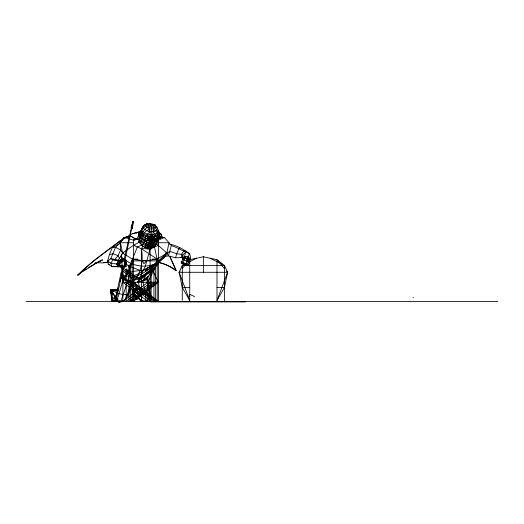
<?xml version="1.0" encoding="UTF-8"?>
<svg xmlns="http://www.w3.org/2000/svg" width="524" height="524" viewBox="0 0 524 524"><rect width="100%" height="100%" fill="white"/><g stroke="black" fill="none" stroke-linecap="round" stroke-linejoin="round"><path stroke-width="0.79" d="M121.11 260.179L122 259.059L121.974 266.834L121.037 267.129L120.212 266.683L119.452 262.386L120.219 259.839L122 259.059L124.745 259.367L125.957 259.95L125.957 261.004L124.745 261.581L125.957 262.17M131.786 260.887L158.412 260.887L147.873 282.226L122.885 301.398L122.885 276.751L122.361 271.327M186.983 264.594L186.38 264.325L186.295 265.341L187.245 265.773L189.695 262.544L189.721 260.598L190.657 257.566L189.564 253.564C183.459 249.601 176.837 245.252 169.547 244.302M117.985 290.198L110.95 289.562L110.878 293.558L111.815 300.861L114.494 301.169M138.48 294.115L134.399 291.03L137.622 289.72C135.834 288.429 133.777 291.685 133.26 293.126L140.674 300.769L143.792 301.608L145.934 301.228L149.006 299.577L149.104 296.558L149.91 293.302L147.539 278.244L147.866 276.757L159.63 261.836L165.302 256.38L166.894 252.994L169.01 242.743L164.418 237.562L162.034 237.189M146.766 248.186C143.249 247.302 140.805 244.354 138.742 241.551L139.941 236.678L139.692 238.132L146.366 241.819L147.499 247.656L150.46 247.924L153.191 246.915L152.805 244.721L153.172 243.47L157.469 240.005L157.731 238.499L154.973 240.523M149.006 299.577L149.294 293.872L146.871 279.534L147.965 276.679L144.532 279.312M117.409 290.139L112.188 289.438L112.28 300.815L114.723 301.143L115.483 299.761M140.543 232.708C141.198 227.999 144.375 223.244 149.654 223.368C154.18 230.848 150.015 240.758 149.229 248.769L150.951 238.787L151.397 238.78M149.654 223.368L155.242 225.071C159.997 229.263 159.794 239.036 152.392 239.999L150.165 248.789L147.264 249.005L147.67 246.673M158.51 233.049L157.79 235.433C152.622 238.898 144.526 237.542 140.681 232.689C141.323 229.165 143.235 225.772 146.51 223.931L147.637 224.259L149.209 227.062L150.06 231.765L150.231 237.254L148.954 238.918L149.242 240.988L148.292 248.749M152.392 239.999L153.073 238.996L152.058 237.293C153.656 233.35 153.427 228.615 153.015 224.364L152.576 224.049M154.501 240.902L155.235 245.88L153.545 247.524L150.165 248.789L151.102 249.083L151.502 246.745M122 259.059L121.974 259.406L123.356 259.649M149.307 239.94L147.185 239.219L141.749 235.486L141.532 234.745L142.161 232.925L144.703 229.466L147.008 227.573L151.305 226.807L155.3 227.744L158.019 231.975L158.372 235.734L156.44 238.04L151.331 247.734L147.499 247.656L145.03 246.752L144.467 247.341M171.676 244.387L168.414 255.869L165.302 256.38L149.458 268.504M158.412 242.743L169.01 242.743L171.571 245.697C177.918 247.701 183.407 251.454 189.564 253.564C187.5 257.081 188.214 261.993 184.992 264.751L184.965 263.408L183.931 264.273L182.974 263.834L183.066 262.819M131.956 227.914L132.343 226.558M132.061 227.953L133.109 221.528C133.672 226.08 130.083 231.975 132.513 227.429M138.853 296.532L138.729 297.933L141.677 300.553L145.934 301.228L145.633 294.521L142.757 280.654L146.871 279.534L147.539 278.244L146.74 277.307M155.235 245.88L156.833 243.739L157.495 241.931L157.469 240.005M132.919 281.716L128.393 294.691L124.666 300.553L119.603 302.263L117.022 300.658L112.162 292.431L112.28 291.39L113.551 290.067L116.033 289.746L117.566 290.296M147.565 267.882L147.355 269.952M158.425 231.994L157.095 238.964L155.15 240.418M161.15 235.191L161.241 234.444L161.962 236.448L161.516 237.431L157.429 239.409M183.57 264.109L184.605 263.245L184.631 264.587L185.588 265.02L186.623 264.162L186.649 265.504L188.391 261.967L189.721 260.598L187.723 258.849L183.492 257.769L182.745 258.332L182.627 259.301L189.695 262.544L189.04 261.266M145.711 271.085L145.993 268.727M112.044 300.835L111.062 289.431L111.985 293.447L112.961 292.942L112.28 291.39L111.985 293.447L110.878 293.558L111.062 289.431L117.854 290.348M131.38 227.829C131.838 223.643 131.59 229.892 131.328 227.219M154.292 231.47L150.06 231.765L146.32 235.197L147.755 237.012L146.681 242.684L153.853 242.822L154.587 238.793L154.403 237.149L155.674 235.381L157.717 234.379L155.89 230.842L153.316 228.936L149.779 228.864L147.008 227.573L145.187 224.868L150.368 224.062L155.242 225.071L155.3 227.744L153.316 228.936L154.292 231.47L155.89 230.842L157.56 228.477L155.595 226.492C150.421 223.964 143.039 225.818 141.133 231.647L143.537 234.097L148.272 236.226M140.799 232.663L141.729 228.654M188.391 261.967L188.738 259.727L189.583 258.325M148.174 267.561L147.892 269.585M140.144 235.486L140.36 234.163M138.88 234.379L139.423 231.7L139.764 233.946L139.188 237.058L140.275 237.077L140.458 235.997L140.334 235.433L139.246 235.407L138.729 234.071L138.532 235.197L139.188 237.058M139.391 232.636L138.729 235.263L139.089 236.291L139.489 232.931M139.351 232.086L139.423 231.7M138.821 236.317L138.912 235.78M139.62 232.846L139.685 232.453L140.773 232.473L140.334 235.433M139.921 236.809L139.43 239.645L147.133 244.21L152.877 244.322L153.172 243.47M140.681 232.689L141.447 229.702M140.177 236.317L140.445 234.785L140.622 235.296L139.535 235.269L138.84 233.285M158.268 232.466L158.137 232.093L159.067 232.361C160.075 231.752 159.774 235.014 159.538 235.676L158.163 235.787C158.949 235.073 157.848 231.392 158.464 234.025M158.53 233.219L158.333 232.073M159.538 235.676L158.163 235.787L158.104 237.431L159.191 237.457L159.25 235.813L159.093 236.691M159.355 232.492L159.42 232.099L158.137 232.093L158.667 233.599L158.451 235.649L158.274 235.138M159.617 233.246L159.689 232.853L158.602 232.826L158.667 233.599L159.755 233.619L159.224 232.112M132.205 225.726L124.64 261.862M131.747 228.844L132.041 225.7L131.314 228.759L132.146 225.746M150.257 266.441L150.047 268.098M116.171 295.909L118.129 288.03M114.638 296.649L113.505 300.979M149.458 268.098L149.74 266.716M224.567 268.701L216.988 259.727L216.988 300.507L224.449 287.447L227.599 272.29L224.449 265.426L216.988 259.727L203.364 256.753L189.734 259.727L189.734 300.507L182.273 287.447L179.11 272.29L182.273 265.426L184.14 263.998M123.585 266.611L115.863 301.398L115.182 301.254L114.822 301.143L122.544 266.356M123.952 260.028L131.524 227.645M182.745 258.332L184.631 256.347L185.581 252.299L182.693 255.037L182.719 258.384L183.492 257.769L181.645 261.902L181.677 263.245L182.837 262.445L184.055 259.996L184.743 257.913L184.631 256.347L188.398 256.747L190.238 259.19L189.282 260.264M122.347 271.157L122.786 276.751L127.994 281.087L133.201 282.226C141.159 273.358 143.681 260.186 141.342 248.697L143.039 246.254M158.314 230.73L157.37 233.108C152.425 236.075 145.351 234.759 141.677 230.396L142.305 227.403L143.989 226.434M133.423 260.887L122.885 282.226L147.873 301.398L147.873 276.757L144.48 280.196L147.965 276.679L142.711 281.087L137.543 282.226L145.351 266.179L150.106 248.697L141.342 248.697L133.423 245.324L122.564 252.994L119.479 258.496L117.854 259.943M129.015 236.94L123.454 238.066L118.863 244.217L112.313 247.557L109.359 254.736L107.61 261.122L108.226 264.188L111.985 266.664L119.944 266.526L121.037 267.129M119.78 282.01L120.605 278.997M156.499 243.817L166.894 252.994L168.414 255.869L175.547 257.795L176.706 253.747L178.867 248.736L179.876 247.767M122.734 271.301L123.173 279.534L117.022 300.658L116.498 298.045M140.707 232.165L141.035 231.077M139.875 238.191L140.216 237.103M131.314 228.759L131.17 227.219L133.011 221.482M133.109 221.528L131.275 227.259L131.419 228.798M131.485 227.874L131.688 226.46M127.994 280.654L120.887 301.228L119.603 302.263M131.714 281.624L127.168 294.861L124.666 300.553L120.887 301.228L117.317 299.577L116.557 297.763M141.749 245.088L137.281 247.014L130.797 263.637L128.858 266.048L129.965 272.349L127.994 281.087L135.605 279.364L139.148 279.364L152.399 270.901M122.858 269.454L136.378 278.447L139.659 278.447C146.026 272.709 155.235 268.255 157.076 259.105L154.528 247.014L158.412 245.324L158.372 240.149M186.007 263.88L185.588 265.02L186.636 264.168L186.649 265.504M216.988 300.507L227.599 272.29L226.591 271.098M127.306 280.491L123.173 279.534L120.808 278.244L121.358 276.836L121.26 272.899M128.216 237.562L125.04 237.562L115.568 247.335L110.787 258.686L107.61 261.122L110.819 263.127L111.985 266.664L117.684 266.801L119.826 265.485L122.013 265.249L124.745 265.347L125.957 266.074L124.745 266.651L117.684 266.801L116.859 264.07L118.221 260.998L120.219 259.839L119.452 262.386L119.76 263.703M161.772 236.514L160.265 238.165L157.344 239.265M181.507 261.843L181.317 263.081L182.273 263.52L183.302 262.655M181.815 261.98L181.317 263.081L181.291 261.745L182.11 262.111M181.677 263.245L182.175 262.144M182.273 263.52L182.837 262.445L183.931 264.273L184.428 263.166M186.295 265.341L186.793 264.24M187.749 264.672L187.245 265.773L187.088 264.371M145.738 225.235L146.51 223.931L145.705 224.868L144.238 225.202L143.124 226.768L143.196 228.189L146.569 230.652L148.639 231.359L149.779 228.864C146.727 230.318 143.321 232.643 142.888 236.285L142.757 238.682L144.67 240.706L142.227 245.618M112.929 291.416L113.551 290.067L116.033 289.746L117.527 290.322M122.42 259.793L120.978 256.38L122.564 252.994L120.448 242.743L133.423 242.743M142.711 281.087L147.336 272.349L155.268 267.161M137.065 289.294L134.878 290.414L133.26 293.126L138.716 297.848L140.674 300.769L141.677 300.553L141.087 294.861L138.277 281.663M158.805 262.576C176.601 266.107 180.8 281.08 169.986 256.675M112.162 292.431L113.551 290.067L117.461 290.257L113.957 290.689L112.162 292.431L115.843 296.774M149.392 232.872L150.06 231.765L148.639 231.359M140.308 231.732L140.439 232.112L140.511 231.719L139.22 231.713L139.751 233.219L140.838 233.239L140.511 231.719L140.386 232.649M145.03 246.752L146.17 244.584L146.366 241.819L145.096 239.802L144.86 237.804L146.32 235.197L149.943 236.18L152.694 236.232L155.674 235.381L156.44 238.04L150.611 240.771C147.847 238.348 143.491 238.079 141.532 234.745M120.415 240.64L94.53 260.146L84.842 268.347L77.794 275.087L81.22 272.421L94.287 264.43L95.001 263.31M139.135 240.896L147.316 245.468L148.744 245.704L152.268 245.566L152.805 244.721L156.362 242.533L157.331 241.256M158.425 235.079L157.947 235.807L158.065 237.804L154.259 240.844C149.163 241.623 143.249 240.411 140.032 236.147M88.052 267.803L94.163 264.266L94.923 263.12M117.684 266.801L119.642 263.932L122.027 261.777L125.957 261.771L125.957 262.825L124.745 263.402L125.957 263.991M124.745 266.467L125.957 266.467L124.745 267.043L125.957 266.467L125.957 265.413L124.745 265.347L125.957 263.592L124.745 263.009L125.957 262.426L124.745 261.869M138.742 241.551L139.508 240.562M119.636 260.513L113.105 259.74L110.819 263.127L116.859 264.07L119.452 262.386L122.027 261.777L113.105 259.74L110.787 258.686L115.077 259.308L118.051 255.614L120.664 250.033L120.448 242.743L119.387 243.726M189.734 300.507L179.11 272.29L180.125 271.098M182.149 268.701L185.686 264.515M184.631 256.347L186.23 258.378L187.212 261.443L188.738 259.727L190.238 259.19M183.059 256.36L182.693 255.037L181.35 254.376L176.706 253.747L169.953 251.396L157.076 259.105L146.936 260.625L143.831 263.788L142.521 260.625L132.382 259.105L122.564 252.994L120.664 250.033L115.568 247.335L112.313 247.557M117.127 264.941L119.642 263.932L116.859 264.07L119.826 261.096L122.013 260.487L125.957 260.605L124.745 261.188L125.957 261.771L124.745 261.175L125.957 260.605M116.859 264.07L119.832 261.096L117.998 261.496M183.931 264.273L184.854 263.356L184.992 264.751M77.938 275.238C91.582 261.175 108.082 250.492 123.369 238.427M132.71 275.925L138.539 273.947L142.967 270.351L155.484 263.637L166.894 252.994L165.656 252.994M149.91 293.302L149.294 293.872L145.633 294.521L138.303 294.691L135.48 282.482M124.745 265.347L125.957 264.253L124.745 264.83L125.957 265.413M158.065 237.804L155.91 239.75L156.833 243.739L151.763 246.752L148.639 246.896L140.131 243.405L142.423 239.481L140.949 237.457L141.749 235.486L140.825 234.608M77.794 275.087L81.082 272.264L86.25 268.982M166.003 255.208C156.119 263.192 146.635 273.22 134.124 276.901M145.803 275.238L137.543 282.226L141.323 281.087M147.965 276.751L144.598 279.279M142.135 281.224L143.334 280.268M94.287 264.43L97.248 262.131M94.163 264.266L95.984 262.865M151.148 282.226L126.16 301.398L126.16 269.46M153.951 282.226L128.963 301.398L128.963 266.087M155.635 282.226L130.653 301.398L130.653 263.526M157.226 282.226L132.238 301.398L132.238 259.013M151.796 268.714L158.412 282.226L133.423 301.398L133.423 240.156L135.408 238.813M96.095 262.779L94.995 263.624L102.324 259.832M184.396 258.175L184.743 257.913M159.63 261.836L154.049 266.048L150.29 267.509M186.23 258.378L188.398 256.747L189.721 260.598L187.212 261.443M147.336 272.349L140.163 277.543L137.137 277.543L122.033 267.161L122.223 269.559M120.808 278.244L122.885 276.836L127.358 280.176M157.462 238.348L161.471 236.435M128.675 235.931L132.107 233.704L138.559 231.968M139.659 278.447L153.277 269.755M149.209 227.062L147.008 227.573M122.786 271.294L122.786 276.751L126.703 274.353M128.007 273.554C133.266 270.043 140.15 271.484 145.829 269.336M147.637 224.259L146.582 224.901L145.187 224.868M124.745 260.677L125.957 259.95L124.745 259.95M160.265 238.165L161.516 237.431M139.764 241.918L133.423 245.324L135.015 245.324M154.226 236.147L155.674 235.381L155.202 234.104L153.139 231.824M123.959 237.981L126.218 236.802L129.86 235.892M124.011 238.171L129.978 235.997L131.773 236.54L130.502 236.108M95.113 263.795L102.37 260.028L98.715 261.528M182.273 300.501L182.273 265.426L184.415 264.345M189.413 261.83L196.552 258.24M126.684 268.714L133.423 282.226L158.412 301.398L158.412 240.156L164.418 237.562L162.034 237.562M145.711 270.875L146.537 270.522L146.537 268.439M125.04 237.562L133.423 240.156L137.026 238.715M142.967 270.351L144.434 269.781M152.314 247.859L154.528 247.014M136.482 232.859L138.605 232.158M136.312 232.918L137.393 232.571L132.205 233.874M136.849 288.442L132.172 289.595L133.26 293.021L136.227 298.903L139.03 298.483L137.236 298.791M126.946 236.841L129.218 236.206M109.359 254.736L112.994 253.734L118.051 255.614L119.479 258.496M155.484 263.637C143.648 268.904 129.9 265.478 120.978 256.38M137.353 288.685L132.303 289.929L132.172 289.595M133.98 292.051L133.404 290.027L136.856 289.372L132.303 289.929L133.26 293.021L133.81 293.211L132.303 289.929L133.948 292.706M137.006 298.706L138.565 298.326M139.03 298.483L136.685 299.06L134.616 294.095M155.595 239.337L157.095 238.964M126.218 236.802L129.978 235.997M137.118 296.577L134.845 296.577M128.223 237.189L123.454 238.066L125.04 238.066M189.865 296.106L188.974 296.008M143.786 280.006L146.871 279.534L145.626 278.539M128.393 294.691L123.232 294.521L116.682 293.302M122.786 276.679L129.179 275.853L135.605 279.364M103.641 262.609L106.745 262.249M108.337 262.262L102.874 262.884L96.861 262.773M111.245 297.894L115.608 298.28M111.815 300.861L114.723 301.143L114.258 301.189M175.547 257.795L181.789 257.566L183.295 258.646M114.822 301.143L115.372 301.248M133.423 240.156L135.009 240.156M122.564 252.994L123.802 252.994M132.382 259.105L137.845 259.105M152.399 259.105L157.076 259.105L149.209 253.904M142.521 260.625L146.936 260.625M124.745 262.426L125.957 262.426L124.745 263.133L125.957 263.592L125.957 264.646L124.745 265.223L125.957 265.812M124.745 262.825L125.957 262.825L124.994 263.159L124.994 262.504M124.745 263.592L125.957 263.592M124.745 264.646L125.957 264.646L124.994 264.98L124.994 264.325M182.273 265.426L224.449 265.426L224.449 301.398M124.745 266.074L125.957 266.074M124.745 266.801L124.994 266.146M179.11 272.29L227.599 272.29M122.786 272.899L122.02 272.899L122.125 276.836M122.885 276.836L121.358 276.836L123.677 277.268M122.885 282.226L158.412 282.226M182.273 287.447L189.734 287.447M216.988 287.447L224.449 287.447M413.01 297.58L413.488 297.58M26.2 301.398L497.8 301.398M150.381 301.903L245.291 301.903M150.951 238.787L154.587 238.793L147.27 238.643L150.951 238.787L150.499 238.761M155.242 225.071L153.846 225.045L153.015 224.364M145.836 226.303L147.251 226.329M139.371 235.977L140.458 235.997M158.287 236.357L159.375 236.376M147.755 237.012L149.746 237.051M152.405 237.11L154.403 237.149M150.388 238.774L151.515 238.793M146.962 240.693L154.259 240.844M153.853 242.822L146.681 242.684L145.096 239.802M147.133 244.21L152.877 244.322M147.316 245.468L152.268 245.566M147.401 246.666L151.763 246.752M124.529 277.7L123.042 277.596L124.62 277.903M140.425 237.136L137.707 236.796L137.779 238.348L139.292 238.728M110.95 289.562L114.579 290.054M115.863 301.398L115.313 301.287M181.14 257.526L182.666 257.762M123.173 279.534L127.037 280.124M108.226 264.188L109.732 264.43M158.883 262.4C164.975 264.089 171.269 266.428 176.169 270.561M186.295 251.33L183.917 250.904L181.35 254.376L181.789 257.566M186.393 258.581L187.723 258.849L189.721 260.598M129.67 235.571L130.194 235.695M145.96 277.897L147.539 278.244M130.443 236.101L134.969 238.649L139.954 239.874M139.954 240.012L134.969 238.649M133.404 290.027L134.878 290.414M137.092 239.232L135.081 238.656L132.29 236.966M129.428 281.087L133.201 282.226M115.791 289.844L117.651 290.42M139.941 270.351L128.858 266.048L125.144 263.245M115.077 259.308L116.551 259.891M181.166 261.686L188.28 264.915M112.188 289.438L113.551 290.067L116.865 293.316M124.745 259.76L125.957 260.343M189.937 294.357L194.561 296.617M210.176 258.24L222.307 264.345M147.899 253.033L141.342 248.697L141.729 301.398M132.238 282.226L157.226 301.398L157.226 259.013M130.653 282.226L155.635 301.398L155.635 263.526M128.963 282.226L153.951 301.398L153.951 266.087M126.16 282.226L151.148 301.398L151.148 269.46M122.302 270.561L129.179 275.853M160.96 233.973L159.997 233.226L160.881 233.959M123.061 276.927L128.524 281.224M153.191 246.915L153.545 247.524M136.456 298.981L134.098 293.912M161.091 234.562L161.497 235.374M176.077 270.718L169.953 256.858M159.067 232.361L159.303 233.029M159.519 233.638L159.768 234.346L158.68 234.326L158.215 233.01M151.475 231.451L151.6 231.798M140.701 233.534L140.851 233.966L139.764 233.946L139.063 231.962M139.188 232.617L139.548 233.645M182.837 262.445L183.334 263.998M120.212 266.683L119.826 265.485L119.944 266.526M161.726 236.429L162.08 237.66M112.28 291.39L113.125 294.468M117.946 301.012L118.3 302.518M138.303 294.691L138.729 297.933M159.912 235.774L160.115 237.32M122.033 267.161L122.177 269.015M137.904 297.226L137.982 298.818M158.412 245.324L158.412 240.156M182.948 262.498L182.974 263.834M203.364 256.753L203.364 272.29M150.106 248.697L150.106 301.398M124.745 259.367L124.745 267.175"/></g></svg>
